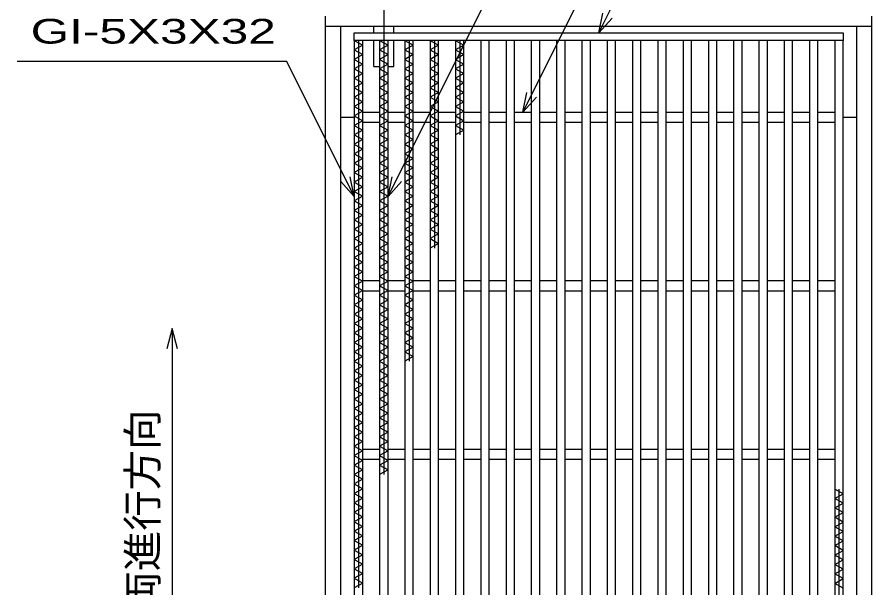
# Model space of a CAD drawing. Units: millimetres, scale not verified. Extents: x -1456 to 1389, y -1026 to 839.
# Drawn here: x -1078 to -571, y 89 to 428 of the extents above; entities that cross this region are included whole.
import ezdxf
from ezdxf.enums import TextEntityAlignment as Align

# ---------------------------------------------------------------- set-up
doc = ezdxf.new("R2010")
doc.units = ezdxf.units.MM
doc.header["$LTSCALE"] = 8
doc.linetypes.add('LONG_DASHED_DOTTED', pattern=[15.25, 12, -1.5, 0.25, -1.5])
for name, color, linetype, lineweight in [('16', 3, 'Continuous', 25), ('19', 6, 'Continuous', 25), ('22', 4, 'Continuous', 25)]:
    doc.layers.add(name, color=color, linetype=linetype, lineweight=lineweight)
doc.styles.add('ベクトル', font='')
doc.styles.get('ベクトル').set_extended_font_data('ベクトル')

msp = doc.modelspace()

# ---------------------------------------------------------------- linework, layer by layer
at = {"layer": '16'}
for p, q in [((-878, 418.5), (-588, 418.5)), ((-878, 414), (-878, 418.5)), ((-588, 418.5), (-588, 414)), ((-588, 414), (-878, 414)), ((-878, 414), (-878, -177)), ((-873, 414), (-878, 414)), ((-878, 414), (-873, 411.2)), ((-873, 411.2), (-878, 408.4)), ((-875.5, 414), (-875.5, 89.2)), ((-873, -177), (-873, 414)), ((-863, 414), (-863, -177)), ((-858, 414), (-863, 414)), ((-863, 414), (-858, 411.2)), ((-858, 411.2), (-863, 408.4)), ((-860.5, 414), (-860.5, 156.4)), ((-858, -177), (-858, 414)), ((-848, 414), (-848, -177)), ((-843, 414), (-848, 414)), ((-848, 414), (-843, 411.2)), ((-843, 411.2), (-848, 408.4)), ((-845.5, 414), (-845.5, 223.6)), ((-843, -177), (-843, 414)), ((-833, 414), (-833, -177)), ((-828, 414), (-833, 414)), ((-833, 414), (-828, 411.2)), ((-828, 411.2), (-833, 408.4)), ((-830.5, 414), (-830.5, 290.8)), ((-828, -177), (-828, 414)), ((-818, 414), (-818, -177)), ((-813, 414), (-818, 414)), ((-818, 414), (-813, 411.2)), ((-813, 411.2), (-818, 408.4)), ((-815.5, 414), (-815.5, 358)), ((-813, -177), (-813, 414)), ((-803, 414), (-803, -177)), ((-798, 414), (-803, 414)), ((-798, -177), (-798, 414)), ((-788, 414), (-788, -177)), ((-783, 414), (-788, 414)), ((-783, -177), (-783, 414)), ((-773, 414), (-773, -177)), ((-768, 414), (-773, 414)), ((-768, -177), (-768, 414)), ((-758, 414), (-758, -177)), ((-753, 414), (-758, 414)), ((-753, -177), (-753, 414)), ((-743, 414), (-743, -177)), ((-738, 414), (-743, 414)), ((-738, -177), (-738, 414)), ((-728, 414), (-728, -177)), ((-723, 414), (-728, 414)), ((-723, -177), (-723, 414)), ((-713, 414), (-713, -177)), ((-708, 414), (-713, 414)), ((-708, -177), (-708, 414)), ((-698, 414), (-698, -177)), ((-693, 414), (-698, 414)), ((-693, -177), (-693, 414)), ((-683, 414), (-683, -177)), ((-678, 414), (-683, 414)), ((-678, -177), (-678, 414)), ((-668, 414), (-668, -177)), ((-663, 414), (-668, 414)), ((-663, -177), (-663, 414)), ((-653, 414), (-653, -177)), ((-648, 414), (-653, 414)), ((-648, -177), (-648, 414)), ((-638, 414), (-638, -177)), ((-633, 414), (-638, 414)), ((-633, -177), (-633, 414)), ((-623, 414), (-623, -177)), ((-618, 414), (-623, 414)), ((-618, -177), (-618, 414)), ((-608, 414), (-608, -177)), ((-603, 414), (-608, 414)), ((-603, -177), (-603, 414)), ((-593, 414), (-593, -177)), ((-588, 414), (-593, 414)), ((-588, -177), (-588, 414)), ((-878, 408.4), (-873, 405.6)), ((-873, 405.6), (-878, 402.8)), ((-863, 408.4), (-858, 405.6)), ((-858, 405.6), (-863, 402.8)), ((-848, 408.4), (-843, 405.6)), ((-843, 405.6), (-848, 402.8)), ((-833, 408.4), (-828, 405.6)), ((-828, 405.6), (-833, 402.8)), ((-818, 408.4), (-813, 405.6)), ((-813, 405.6), (-818, 402.8)), ((-878, 402.8), (-873, 400)), ((-863, 402.8), (-858, 400)), ((-848, 402.8), (-843, 400)), ((-833, 402.8), (-828, 400)), ((-818, 402.8), (-813, 400)), ((-873, 400), (-878, 397.2)), ((-878, 397.2), (-873, 394.4)), ((-858, 400), (-863, 397.2)), ((-863, 397.2), (-858, 394.4)), ((-843, 400), (-848, 397.2)), ((-848, 397.2), (-843, 394.4)), ((-828, 400), (-833, 397.2)), ((-833, 397.2), (-828, 394.4)), ((-813, 400), (-818, 397.2)), ((-818, 397.2), (-813, 394.4)), ((-873, 394.4), (-878, 391.6)), ((-878, 391.6), (-873, 388.8)), ((-858, 394.4), (-863, 391.6)), ((-863, 391.6), (-858, 388.8)), ((-843, 394.4), (-848, 391.6)), ((-848, 391.6), (-843, 388.8)), ((-828, 394.4), (-833, 391.6)), ((-833, 391.6), (-828, 388.8)), ((-813, 394.4), (-818, 391.6)), ((-818, 391.6), (-813, 388.8)), ((-873, 388.8), (-878, 386)), ((-878, 386), (-873, 383.2)), ((-858, 388.8), (-863, 386)), ((-863, 386), (-858, 383.2)), ((-843, 388.8), (-848, 386)), ((-848, 386), (-843, 383.2)), ((-828, 388.8), (-833, 386)), ((-833, 386), (-828, 383.2)), ((-813, 388.8), (-818, 386)), ((-818, 386), (-813, 383.2)), ((-873, 383.2), (-878, 380.4)), ((-878, 380.4), (-873, 377.6)), ((-858, 383.2), (-863, 380.4)), ((-863, 380.4), (-858, 377.6)), ((-843, 383.2), (-848, 380.4)), ((-848, 380.4), (-843, 377.6)), ((-828, 383.2), (-833, 380.4)), ((-833, 380.4), (-828, 377.6)), ((-813, 383.2), (-818, 380.4)), ((-818, 380.4), (-813, 377.6)), ((-873, 377.6), (-878, 374.8)), ((-858, 377.6), (-863, 374.8)), ((-843, 377.6), (-848, 374.8)), ((-828, 377.6), (-833, 374.8)), ((-813, 377.6), (-818, 374.8)), ((-878, 374.8), (-873, 372)), ((-873, 372), (-878, 369.2)), ((-873, 371.5), (-863, 371.5)), ((-863, 374.8), (-858, 372)), ((-858, 372), (-863, 369.2)), ((-858, 371.5), (-848, 371.5)), ((-848, 374.8), (-843, 372)), ((-843, 372), (-848, 369.2)), ((-843, 371.5), (-833, 371.5)), ((-833, 374.8), (-828, 372)), ((-828, 372), (-833, 369.2)), ((-828, 371.5), (-818, 371.5)), ((-818, 374.8), (-813, 372)), ((-813, 372), (-818, 369.2)), ((-813, 371.5), (-803, 371.5)), ((-798, 371.5), (-788, 371.5)), ((-783, 371.5), (-773, 371.5)), ((-768, 371.5), (-758, 371.5)), ((-753, 371.5), (-743, 371.5)), ((-738, 371.5), (-728, 371.5)), ((-723, 371.5), (-713, 371.5)), ((-708, 371.5), (-698, 371.5)), ((-693, 371.5), (-683, 371.5)), ((-678, 371.5), (-668, 371.5)), ((-663, 371.5), (-653, 371.5)), ((-648, 371.5), (-638, 371.5)), ((-633, 371.5), (-623, 371.5)), ((-618, 371.5), (-608, 371.5)), ((-603, 371.5), (-593, 371.5)), ((-878, 369.2), (-873, 366.4)), ((-873, 366.4), (-878, 363.6)), ((-873, 365.5), (-863, 365.5)), ((-863, 369.2), (-858, 366.4)), ((-858, 366.4), (-863, 363.6)), ((-858, 365.5), (-848, 365.5)), ((-848, 369.2), (-843, 366.4)), ((-843, 366.4), (-848, 363.6)), ((-843, 365.5), (-833, 365.5)), ((-833, 369.2), (-828, 366.4)), ((-828, 366.4), (-833, 363.6)), ((-828, 365.5), (-818, 365.5)), ((-818, 369.2), (-813, 366.4)), ((-813, 366.4), (-818, 363.6)), ((-813, 365.5), (-803, 365.5)), ((-798, 365.5), (-788, 365.5)), ((-783, 365.5), (-773, 365.5)), ((-768, 365.5), (-758, 365.5)), ((-753, 365.5), (-743, 365.5)), ((-738, 365.5), (-728, 365.5)), ((-723, 365.5), (-713, 365.5)), ((-708, 365.5), (-698, 365.5)), ((-693, 365.5), (-683, 365.5)), ((-678, 365.5), (-668, 365.5)), ((-663, 365.5), (-653, 365.5)), ((-648, 365.5), (-638, 365.5)), ((-633, 365.5), (-623, 365.5)), ((-618, 365.5), (-608, 365.5)), ((-603, 365.5), (-593, 365.5)), ((-878, 363.6), (-873, 360.8)), ((-873, 360.8), (-878, 358)), ((-863, 363.6), (-858, 360.8)), ((-858, 360.8), (-863, 358)), ((-848, 363.6), (-843, 360.8)), ((-843, 360.8), (-848, 358)), ((-833, 363.6), (-828, 360.8)), ((-828, 360.8), (-833, 358)), ((-818, 363.6), (-813, 360.8)), ((-813, 360.8), (-818, 358)), ((-878, 358), (-873, 355.2)), ((-873, 355.2), (-878, 352.4)), ((-863, 358), (-858, 355.2)), ((-858, 355.2), (-863, 352.4)), ((-848, 358), (-843, 355.2)), ((-843, 355.2), (-848, 352.4)), ((-833, 358), (-828, 355.2)), ((-828, 355.2), (-833, 352.4)), ((-878, 352.4), (-873, 349.6)), ((-863, 352.4), (-858, 349.6)), ((-848, 352.4), (-843, 349.6)), ((-833, 352.4), (-828, 349.6)), ((-873, 349.6), (-878, 346.8)), ((-878, 346.8), (-873, 344)), ((-858, 349.6), (-863, 346.8)), ((-863, 346.8), (-858, 344)), ((-843, 349.6), (-848, 346.8)), ((-848, 346.8), (-843, 344)), ((-828, 349.6), (-833, 346.8)), ((-833, 346.8), (-828, 344)), ((-873, 344), (-878, 341.2)), ((-878, 341.2), (-873, 338.4)), ((-858, 344), (-863, 341.2)), ((-863, 341.2), (-858, 338.4)), ((-843, 344), (-848, 341.2)), ((-848, 341.2), (-843, 338.4)), ((-828, 344), (-833, 341.2)), ((-833, 341.2), (-828, 338.4)), ((-873, 338.4), (-878, 335.6)), ((-878, 335.6), (-873, 332.8)), ((-858, 338.4), (-863, 335.6)), ((-863, 335.6), (-858, 332.8)), ((-843, 338.4), (-848, 335.6)), ((-848, 335.6), (-843, 332.8)), ((-828, 338.4), (-833, 335.6)), ((-833, 335.6), (-828, 332.8)), ((-873, 332.8), (-878, 330)), ((-878, 330), (-873, 327.2)), ((-858, 332.8), (-863, 330)), ((-863, 330), (-858, 327.2)), ((-843, 332.8), (-848, 330)), ((-848, 330), (-843, 327.2)), ((-828, 332.8), (-833, 330)), ((-833, 330), (-828, 327.2)), ((-873, 327.2), (-878, 324.4)), ((-858, 327.2), (-863, 324.4)), ((-843, 327.2), (-848, 324.4)), ((-828, 327.2), (-833, 324.4)), ((-878, 324.4), (-873, 321.6)), ((-873, 321.6), (-878, 318.8)), ((-863, 324.4), (-858, 321.6)), ((-858, 321.6), (-863, 318.8)), ((-848, 324.4), (-843, 321.6)), ((-843, 321.6), (-848, 318.8)), ((-833, 324.4), (-828, 321.6)), ((-828, 321.6), (-833, 318.8)), ((-878, 318.8), (-873, 316)), ((-873, 316), (-878, 313.2)), ((-863, 318.8), (-858, 316)), ((-858, 316), (-863, 313.2)), ((-848, 318.8), (-843, 316)), ((-843, 316), (-848, 313.2)), ((-833, 318.8), (-828, 316)), ((-828, 316), (-833, 313.2)), ((-878, 313.2), (-873, 310.4)), ((-873, 310.4), (-878, 307.6)), ((-863, 313.2), (-858, 310.4)), ((-858, 310.4), (-863, 307.6)), ((-848, 313.2), (-843, 310.4)), ((-843, 310.4), (-848, 307.6)), ((-833, 313.2), (-828, 310.4)), ((-828, 310.4), (-833, 307.6)), ((-878, 307.6), (-873, 304.8)), ((-873, 304.8), (-878, 302)), ((-863, 307.6), (-858, 304.8)), ((-858, 304.8), (-863, 302)), ((-848, 307.6), (-843, 304.8)), ((-843, 304.8), (-848, 302)), ((-833, 307.6), (-828, 304.8)), ((-828, 304.8), (-833, 302)), ((-878, 302), (-873, 299.2)), ((-873, 299.2), (-878, 296.4)), ((-863, 302), (-858, 299.2)), ((-858, 299.2), (-863, 296.4)), ((-848, 302), (-843, 299.2)), ((-843, 299.2), (-848, 296.4)), ((-833, 302), (-828, 299.2)), ((-828, 299.2), (-833, 296.4)), ((-878, 296.4), (-873, 293.6)), ((-863, 296.4), (-858, 293.6)), ((-848, 296.4), (-843, 293.6)), ((-833, 296.4), (-828, 293.6)), ((-873, 293.6), (-878, 290.8)), ((-878, 290.8), (-873, 288)), ((-858, 293.6), (-863, 290.8)), ((-863, 290.8), (-858, 288)), ((-843, 293.6), (-848, 290.8)), ((-848, 290.8), (-843, 288)), ((-828, 293.6), (-833, 290.8)), ((-873, 288), (-878, 285.2)), ((-878, 285.2), (-873, 282.4)), ((-858, 288), (-863, 285.2)), ((-863, 285.2), (-858, 282.4)), ((-843, 288), (-848, 285.2)), ((-848, 285.2), (-843, 282.4)), ((-873, 282.4), (-878, 279.6)), ((-878, 279.6), (-873, 276.8)), ((-858, 282.4), (-863, 279.6)), ((-863, 279.6), (-858, 276.8)), ((-843, 282.4), (-848, 279.6)), ((-848, 279.6), (-843, 276.8)), ((-873, 276.8), (-878, 274)), ((-878, 274), (-873, 271.2)), ((-858, 276.8), (-863, 274)), ((-863, 274), (-858, 271.2)), ((-843, 276.8), (-848, 274)), ((-848, 274), (-843, 271.2)), ((-873, 271.2), (-878, 268.4)), ((-873, 271.5), (-863, 271.5)), ((-858, 271.2), (-863, 268.4)), ((-858, 271.5), (-848, 271.5)), ((-843, 271.2), (-848, 268.4)), ((-843, 271.5), (-833, 271.5)), ((-828, 271.5), (-818, 271.5)), ((-813, 271.5), (-803, 271.5)), ((-798, 271.5), (-788, 271.5)), ((-783, 271.5), (-773, 271.5)), ((-768, 271.5), (-758, 271.5)), ((-753, 271.5), (-743, 271.5)), ((-738, 271.5), (-728, 271.5)), ((-723, 271.5), (-713, 271.5)), ((-708, 271.5), (-698, 271.5)), ((-693, 271.5), (-683, 271.5)), ((-678, 271.5), (-668, 271.5)), ((-663, 271.5), (-653, 271.5)), ((-648, 271.5), (-638, 271.5)), ((-633, 271.5), (-623, 271.5)), ((-618, 271.5), (-608, 271.5)), ((-603, 271.5), (-593, 271.5)), ((-878, 268.4), (-873, 265.6)), ((-873, 265.6), (-878, 262.8)), ((-873, 265.5), (-863, 265.5)), ((-863, 268.4), (-858, 265.6)), ((-858, 265.6), (-863, 262.8)), ((-858, 265.5), (-848, 265.5)), ((-848, 268.4), (-843, 265.6)), ((-843, 265.6), (-848, 262.8)), ((-843, 265.5), (-833, 265.5)), ((-828, 265.5), (-818, 265.5)), ((-813, 265.5), (-803, 265.5)), ((-798, 265.5), (-788, 265.5)), ((-783, 265.5), (-773, 265.5)), ((-768, 265.5), (-758, 265.5)), ((-753, 265.5), (-743, 265.5)), ((-738, 265.5), (-728, 265.5)), ((-723, 265.5), (-713, 265.5)), ((-708, 265.5), (-698, 265.5)), ((-693, 265.5), (-683, 265.5)), ((-678, 265.5), (-668, 265.5)), ((-663, 265.5), (-653, 265.5)), ((-648, 265.5), (-638, 265.5)), ((-633, 265.5), (-623, 265.5)), ((-618, 265.5), (-608, 265.5)), ((-603, 265.5), (-593, 265.5)), ((-878, 262.8), (-873, 260)), ((-873, 260), (-878, 257.2)), ((-863, 262.8), (-858, 260)), ((-858, 260), (-863, 257.2)), ((-848, 262.8), (-843, 260)), ((-843, 260), (-848, 257.2)), ((-878, 257.2), (-873, 254.4)), ((-873, 254.4), (-878, 251.6)), ((-863, 257.2), (-858, 254.4)), ((-858, 254.4), (-863, 251.6)), ((-848, 257.2), (-843, 254.4)), ((-843, 254.4), (-848, 251.6)), ((-878, 251.6), (-873, 248.8)), ((-873, 248.8), (-878, 246)), ((-863, 251.6), (-858, 248.8)), ((-858, 248.8), (-863, 246)), ((-848, 251.6), (-843, 248.8)), ((-843, 248.8), (-848, 246)), ((-878, 246), (-873, 243.2)), ((-863, 246), (-858, 243.2)), ((-848, 246), (-843, 243.2)), ((-873, 243.2), (-878, 240.4)), ((-878, 240.4), (-873, 237.6)), ((-858, 243.2), (-863, 240.4)), ((-863, 240.4), (-858, 237.6)), ((-843, 243.2), (-848, 240.4)), ((-848, 240.4), (-843, 237.6)), ((-873, 237.6), (-878, 234.8)), ((-878, 234.8), (-873, 232)), ((-858, 237.6), (-863, 234.8)), ((-863, 234.8), (-858, 232)), ((-843, 237.6), (-848, 234.8)), ((-848, 234.8), (-843, 232)), ((-873, 232), (-878, 229.2)), ((-878, 229.2), (-873, 226.4)), ((-858, 232), (-863, 229.2)), ((-863, 229.2), (-858, 226.4)), ((-843, 232), (-848, 229.2)), ((-848, 229.2), (-843, 226.4)), ((-873, 226.4), (-878, 223.6)), ((-878, 223.6), (-873, 220.8)), ((-858, 226.4), (-863, 223.6)), ((-863, 223.6), (-858, 220.8)), ((-843, 226.4), (-848, 223.6)), ((-873, 220.8), (-878, 218)), ((-858, 220.8), (-863, 218)), ((-878, 218), (-873, 215.2)), ((-873, 215.2), (-878, 212.4)), ((-863, 218), (-858, 215.2)), ((-858, 215.2), (-863, 212.4)), ((-878, 212.4), (-873, 209.6)), ((-873, 209.6), (-878, 206.8)), ((-863, 212.4), (-858, 209.6)), ((-858, 209.6), (-863, 206.8)), ((-878, 206.8), (-873, 204)), ((-873, 204), (-878, 201.2)), ((-863, 206.8), (-858, 204)), ((-858, 204), (-863, 201.2)), ((-878, 201.2), (-873, 198.4)), ((-873, 198.4), (-878, 195.6)), ((-863, 201.2), (-858, 198.4)), ((-858, 198.4), (-863, 195.6)), ((-878, 195.6), (-873, 192.8)), ((-873, 192.8), (-878, 190)), ((-863, 195.6), (-858, 192.8)), ((-858, 192.8), (-863, 190)), ((-878, 190), (-873, 187.2)), ((-863, 190), (-858, 187.2)), ((-873, 187.2), (-878, 184.4)), ((-878, 184.4), (-873, 181.6)), ((-858, 187.2), (-863, 184.4)), ((-863, 184.4), (-858, 181.6)), ((-873, 181.6), (-878, 178.8)), ((-878, 178.8), (-873, 176)), ((-858, 181.6), (-863, 178.8)), ((-863, 178.8), (-858, 176)), ((-873, 176), (-878, 173.2)), ((-878, 173.2), (-873, 170.4)), ((-858, 176), (-863, 173.2)), ((-863, 173.2), (-858, 170.4)), ((-873, 170.4), (-878, 167.6)), ((-878, 167.6), (-873, 164.8)), ((-873, 171.5), (-863, 171.5)), ((-858, 170.4), (-863, 167.6)), ((-863, 167.6), (-858, 164.8)), ((-858, 171.5), (-848, 171.5)), ((-843, 171.5), (-833, 171.5)), ((-828, 171.5), (-818, 171.5)), ((-813, 171.5), (-803, 171.5)), ((-798, 171.5), (-788, 171.5)), ((-783, 171.5), (-773, 171.5)), ((-768, 171.5), (-758, 171.5)), ((-753, 171.5), (-743, 171.5)), ((-738, 171.5), (-728, 171.5)), ((-723, 171.5), (-713, 171.5)), ((-708, 171.5), (-698, 171.5)), ((-693, 171.5), (-683, 171.5)), ((-678, 171.5), (-668, 171.5)), ((-663, 171.5), (-653, 171.5)), ((-648, 171.5), (-638, 171.5)), ((-633, 171.5), (-623, 171.5)), ((-618, 171.5), (-608, 171.5)), ((-603, 171.5), (-593, 171.5)), ((-873, 164.8), (-878, 162)), ((-873, 165.5), (-863, 165.5)), ((-858, 164.8), (-863, 162)), ((-858, 165.5), (-848, 165.5)), ((-843, 165.5), (-833, 165.5)), ((-828, 165.5), (-818, 165.5)), ((-813, 165.5), (-803, 165.5)), ((-798, 165.5), (-788, 165.5)), ((-783, 165.5), (-773, 165.5)), ((-768, 165.5), (-758, 165.5)), ((-753, 165.5), (-743, 165.5)), ((-738, 165.5), (-728, 165.5)), ((-723, 165.5), (-713, 165.5)), ((-708, 165.5), (-698, 165.5)), ((-693, 165.5), (-683, 165.5)), ((-678, 165.5), (-668, 165.5)), ((-663, 165.5), (-653, 165.5)), ((-648, 165.5), (-638, 165.5)), ((-633, 165.5), (-623, 165.5)), ((-618, 165.5), (-608, 165.5)), ((-603, 165.5), (-593, 165.5)), ((-878, 162), (-873, 159.2)), ((-873, 159.2), (-878, 156.4)), ((-863, 162), (-858, 159.2)), ((-858, 159.2), (-863, 156.4)), ((-878, 156.4), (-873, 153.6)), ((-873, 153.6), (-878, 150.8)), ((-878, 150.8), (-873, 148)), ((-873, 148), (-878, 145.2)), ((-588, 145), (-593, 147.8)), ((-590.5, -177), (-590.5, 147.8)), ((-878, 145.2), (-873, 142.4)), ((-873, 142.4), (-878, 139.6)), ((-593, 142.2), (-588, 145)), ((-588, 139.4), (-593, 142.2)), ((-878, 139.6), (-873, 136.8)), ((-593, 136.6), (-588, 139.4)), ((-873, 136.8), (-878, 134)), ((-878, 134), (-873, 131.2)), ((-588, 133.8), (-593, 136.6)), ((-593, 131), (-588, 133.8)), ((-873, 131.2), (-878, 128.4)), ((-878, 128.4), (-873, 125.6)), ((-588, 128.2), (-593, 131)), ((-593, 125.4), (-588, 128.2)), ((-873, 125.6), (-878, 122.8)), ((-878, 122.8), (-873, 120)), ((-588, 122.6), (-593, 125.4)), ((-593, 119.8), (-588, 122.6)), ((-873, 120), (-878, 117.2)), ((-878, 117.2), (-873, 114.4)), ((-588, 117), (-593, 119.8)), ((-593, 114.2), (-588, 117)), ((-873, 114.4), (-878, 111.6)), ((-878, 111.6), (-873, 108.8)), ((-588, 111.4), (-593, 114.2)), ((-873, 108.8), (-878, 106)), ((-593, 108.6), (-588, 111.4)), ((-588, 105.8), (-593, 108.6)), ((-878, 106), (-873, 103.2)), ((-873, 103.2), (-878, 100.4)), ((-593, 103), (-588, 105.8)), ((-588, 100.2), (-593, 103)), ((-878, 100.4), (-873, 97.6)), ((-873, 97.6), (-878, 94.8)), ((-593, 97.4), (-588, 100.2)), ((-588, 94.6), (-593, 97.4)), ((-878, 94.8), (-873, 92)), ((-873, 92), (-878, 89.2)), ((-593, 91.8), (-588, 94.6)), ((-588, 89), (-593, 91.8))]:
    msp.add_line(p, q, dxfattribs=at)
at = {"layer": '19', "linetype": 'LONG_DASHED_DOTTED'}
msp.add_line((-860.5, 463.5), (-860.5, 395.5), dxfattribs=at)
at = {"layer": '19'}
for p, q in [((-895, -191.5), (-895, 428.5)), ((-571, -191.5), (-571, 428.5)), ((-895, 422.5), (-571, 422.5)), ((-886, -185.5), (-886, 422.5)), ((-866.5, 418.5), (-866.5, 422.5)), ((-854.5, 418.5), (-854.5, 422.5)), ((-580, -185.5), (-580, 422.5)), ((-866.5, 398.5), (-866.5, 414)), ((-854.5, 398.5), (-854.5, 414)), ((-866.5, 398.5), (-863, 398.5)), ((-858, 398.5), (-854.5, 398.5)), ((-886, 368.5), (-878, 368.5)), ((-588, 368.5), (-580, 368.5))]:
    msp.add_line(p, q, dxfattribs=at)
at = {"layer": '22'}
for p, q in [((-858, 321.5), (-695.25, 647)), ((-778, 371.5), (-657.75, 612)), ((-733, 418.5), (-655.25, 574)), ((-733, 418.5), (-730.6, 430.18)), ((-733, 418.5), (-725, 427.3)), ((-918, 401.5), (-1078, 401.5)), ((-878, 321.5), (-918, 401.5)), ((-778, 371.5), (-775.6, 383.18)), ((-778, 371.5), (-770, 380.3)), ((-878, 321.5), (-886, 330.3)), ((-878, 321.5), (-880.4, 333.18)), ((-858, 321.5), (-855.6, 333.18)), ((-858, 321.5), (-850, 330.3)), ((-986, 243), (-989.2, 231)), ((-982.8, 231), (-986, 243)), ((-986, 243), (-986, 3))]:
    msp.add_line(p, q, dxfattribs=at)

# ---------------------------------------------------------------- texts
at = {"layer": '22', "color": 2, "style": 'ベクトル', "width": 1.5}
msp.add_text('GI-5X3X32', height=14.66, dxfattribs=at).set_placement((-1070, 419.5), align=Align.MIDDLE_LEFT)
at = {"layer": '22', "color": 2, "style": 'ベクトル'}
msp.add_text('車両進行方向', height=17.6, rotation=90, dxfattribs=at).set_placement((-1003.6, 51), align=Align.MIDDLE_LEFT)

doc.saveas('drawing.dxf')
